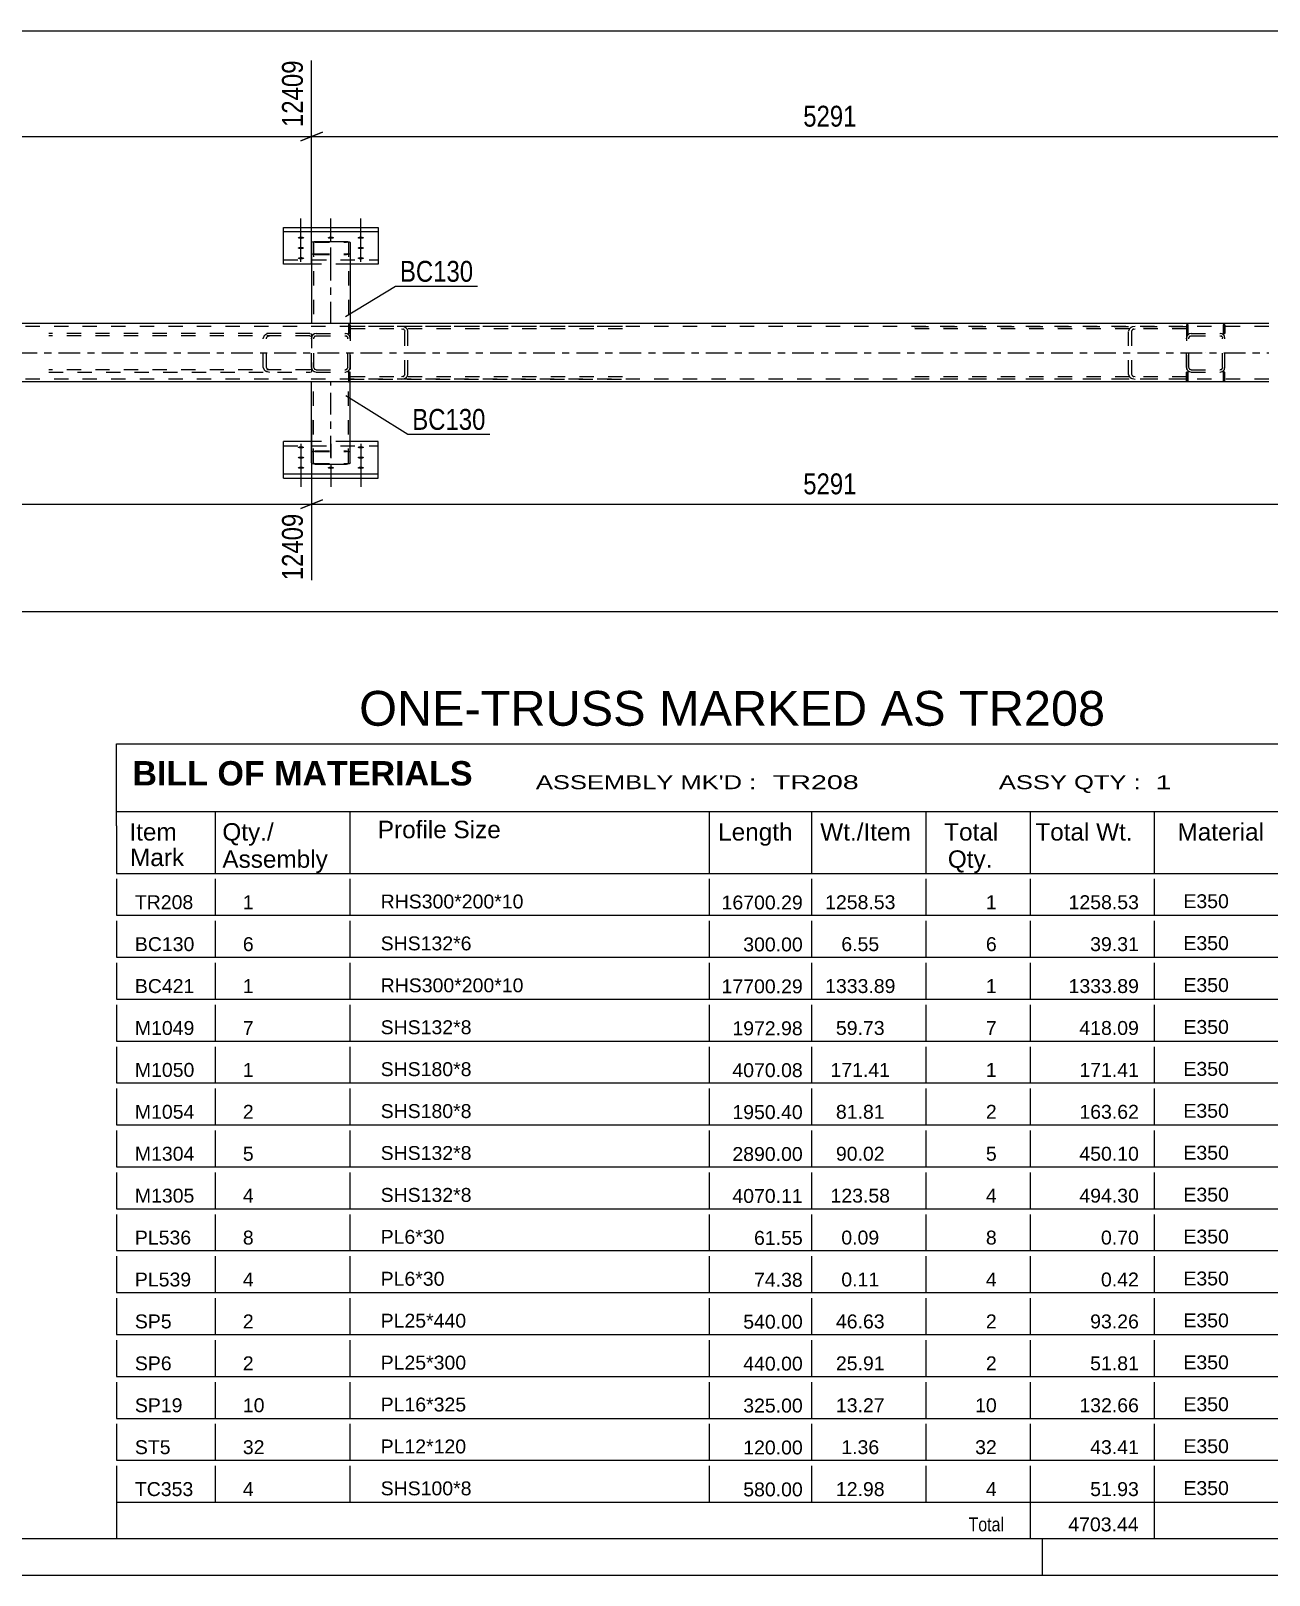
# Model space of a CAD drawing. Header units: millimetres. Extents: x -76 to 765, y -395 to 199.
# Drawn here: x 416.2 to 586, y -395 to -183.2 of the extents above; entities that cross this region are included whole.
import ezdxf

# ---------------------------------------------------------------- set-up
doc = ezdxf.new("R2010")
doc.units = ezdxf.units.MM
doc.linetypes.add('DXK_LINE_DOT2', pattern=[3.9198, 1.9599, -1.9599])
doc.linetypes.add('DXK_LINE_DOT3', pattern=[5.9187, 2.979, -0.9799, 0.9799, -0.9799])
doc.styles.add('Arial', font='ARIAL.TTF', dxfattribs={"height": 0.2})
doc.styles.add('Arial Bold', font='ARIALBD.TTF', dxfattribs={"height": 0.2})
doc.styles.add('Arial Narrow', font='ARIALN.TTF', dxfattribs={"height": 0.2})

# ---------------------------------------------------------------- blocks, each defined once
blk = doc.blocks.new('Unknown-761551795-23899')
at = {"color": 7, "linetype": 'Continuous'}
for p, q in [((427.95, -281), (599.95, -281)), ((427.95, -292.25), (427.95, -281)), ((599.95, -281), (599.95, -292.25)), ((427.95, -290.25), (599.95, -290.25)), ((427.95, -292.25), (427.95, -297.25)), ((441.45, -290.25), (441.45, -298.75)), ((459.95, -290.25), (459.95, -298.75)), ((509.23, -290.25), (509.23, -298.75)), ((523.23, -290.25), (523.23, -298.75)), ((538.95, -290.25), (538.95, -298.75)), ((553.23, -290.25), (553.23, -298.75)), ((570.23, -290.25), (570.23, -298.75)), ((599.95, -292.25), (599.95, -298.75)), ((427.95, -297.25), (427.95, -298.75)), ((427.95, -298.75), (599.95, -298.75)), ((427.95, -299.52), (427.95, -304.5)), ((441.45, -299.52), (441.45, -304.5)), ((459.95, -299.52), (459.95, -304.5)), ((509.23, -299.52), (509.23, -304.5)), ((523.23, -299.52), (523.23, -304.5)), ((538.95, -299.52), (538.95, -304.5)), ((553.23, -299.52), (553.23, -304.5)), ((570.23, -299.52), (570.23, -304.5)), ((599.95, -299.52), (599.95, -304.5)), ((427.95, -304.5), (599.95, -304.5)), ((427.95, -305.27), (427.95, -310.25)), ((441.45, -305.27), (441.45, -310.25)), ((459.95, -305.27), (459.95, -310.25)), ((509.23, -305.27), (509.23, -310.25)), ((523.23, -305.27), (523.23, -310.25)), ((538.95, -305.27), (538.95, -310.25)), ((553.23, -305.27), (553.23, -310.25)), ((570.23, -305.27), (570.23, -310.25)), ((599.95, -305.27), (599.95, -310.25)), ((427.95, -310.25), (599.95, -310.25)), ((427.95, -311.02), (427.95, -316)), ((441.45, -311.02), (441.45, -316)), ((459.95, -311.02), (459.95, -316)), ((509.23, -311.02), (509.23, -316)), ((523.23, -311.02), (523.23, -316)), ((538.95, -311.02), (538.95, -316)), ((553.23, -311.02), (553.23, -316)), ((570.23, -311.02), (570.23, -316)), ((599.95, -311.02), (599.95, -316)), ((427.95, -316), (599.95, -316)), ((427.95, -316.77), (427.95, -321.75)), ((441.45, -316.77), (441.45, -321.75)), ((459.95, -316.77), (459.95, -321.75)), ((509.23, -316.77), (509.23, -321.75)), ((523.23, -316.77), (523.23, -321.75)), ((538.95, -316.77), (538.95, -321.75)), ((553.23, -316.77), (553.23, -321.75)), ((570.23, -316.77), (570.23, -321.75)), ((599.95, -316.77), (599.95, -321.75)), ((427.95, -321.75), (599.95, -321.75)), ((427.95, -322.52), (427.95, -327.5)), ((441.45, -322.52), (441.45, -327.5)), ((459.95, -322.52), (459.95, -327.5)), ((509.23, -322.52), (509.23, -327.5)), ((523.23, -322.52), (523.23, -327.5)), ((538.95, -322.52), (538.95, -327.5)), ((553.23, -322.52), (553.23, -327.5)), ((570.23, -322.52), (570.23, -327.5)), ((599.95, -322.52), (599.95, -327.5)), ((427.95, -327.5), (599.95, -327.5)), ((427.95, -328.27), (427.95, -333.25)), ((441.45, -328.27), (441.45, -333.25)), ((459.95, -328.27), (459.95, -333.25)), ((509.23, -328.27), (509.23, -333.25)), ((523.23, -328.27), (523.23, -333.25)), ((538.95, -328.27), (538.95, -333.25)), ((553.23, -328.27), (553.23, -333.25)), ((570.23, -328.27), (570.23, -333.25)), ((599.95, -328.27), (599.95, -333.25)), ((427.95, -333.25), (599.95, -333.25)), ((427.95, -334.02), (427.95, -339)), ((441.45, -334.02), (441.45, -339)), ((459.95, -334.02), (459.95, -339)), ((509.23, -334.02), (509.23, -339)), ((523.23, -334.02), (523.23, -339)), ((538.95, -334.02), (538.95, -339)), ((553.23, -334.02), (553.23, -339)), ((570.23, -334.02), (570.23, -339)), ((599.95, -334.02), (599.95, -339)), ((427.95, -339), (599.95, -339)), ((427.95, -339.77), (427.95, -344.75)), ((441.45, -339.77), (441.45, -344.75)), ((459.95, -339.77), (459.95, -344.75)), ((509.23, -339.77), (509.23, -344.75)), ((523.23, -339.77), (523.23, -344.75)), ((538.95, -339.77), (538.95, -344.75)), ((553.23, -339.77), (553.23, -344.75)), ((570.23, -339.77), (570.23, -344.75)), ((599.95, -339.77), (599.95, -344.75)), ((427.95, -344.75), (599.95, -344.75)), ((427.95, -345.52), (427.95, -350.5)), ((441.45, -345.52), (441.45, -350.5)), ((459.95, -345.52), (459.95, -350.5)), ((509.23, -345.52), (509.23, -350.5)), ((523.23, -345.52), (523.23, -350.5)), ((538.95, -345.52), (538.95, -350.5)), ((553.23, -345.52), (553.23, -350.5)), ((570.23, -345.52), (570.23, -350.5)), ((599.95, -345.52), (599.95, -350.5)), ((427.95, -350.5), (599.95, -350.5)), ((427.95, -351.27), (427.95, -356.25)), ((441.45, -351.27), (441.45, -356.25)), ((459.95, -351.27), (459.95, -356.25)), ((509.23, -351.27), (509.23, -356.25)), ((523.23, -351.27), (523.23, -356.25)), ((538.95, -351.27), (538.95, -356.25)), ((553.23, -351.27), (553.23, -356.25)), ((570.23, -351.27), (570.23, -356.25)), ((599.95, -351.27), (599.95, -356.25)), ((427.95, -356.25), (599.95, -356.25)), ((427.95, -357.02), (427.95, -362)), ((441.45, -357.02), (441.45, -362)), ((459.95, -357.02), (459.95, -362)), ((509.23, -357.02), (509.23, -362)), ((523.23, -357.02), (523.23, -362)), ((538.95, -357.02), (538.95, -362)), ((553.23, -357.02), (553.23, -362)), ((570.23, -357.02), (570.23, -362)), ((599.95, -357.02), (599.95, -362)), ((427.95, -362), (599.95, -362)), ((427.95, -362.77), (427.95, -367.75)), ((441.45, -362.77), (441.45, -367.75)), ((459.95, -362.77), (459.95, -367.75)), ((509.23, -362.77), (509.23, -367.75)), ((523.23, -362.77), (523.23, -367.75)), ((538.95, -362.77), (538.95, -367.75)), ((553.23, -362.77), (553.23, -367.75)), ((570.23, -362.77), (570.23, -367.75)), ((599.95, -362.77), (599.95, -367.75)), ((427.95, -367.75), (599.95, -367.75)), ((427.95, -368.52), (427.95, -373.5)), ((441.45, -368.52), (441.45, -373.5)), ((459.95, -368.52), (459.95, -373.5)), ((509.23, -368.52), (509.23, -373.5)), ((523.23, -368.52), (523.23, -373.5)), ((538.95, -368.52), (538.95, -373.5)), ((553.23, -368.52), (553.23, -373.5)), ((570.23, -368.52), (570.23, -373.5)), ((599.95, -368.52), (599.95, -373.5)), ((427.95, -373.5), (599.95, -373.5)), ((427.95, -374.27), (427.95, -379.25)), ((441.45, -374.27), (441.45, -379.25)), ((459.95, -374.27), (459.95, -379.25)), ((509.23, -374.27), (509.23, -379.25)), ((523.23, -374.27), (523.23, -379.25)), ((538.95, -374.27), (538.95, -379.25)), ((553.23, -374.27), (553.23, -379.25)), ((570.23, -374.27), (570.23, -379.25)), ((599.95, -374.27), (599.95, -379.25)), ((427.95, -379.25), (599.95, -379.25)), ((427.95, -380.02), (427.95, -385)), ((441.45, -380.02), (441.45, -385)), ((459.95, -380.02), (459.95, -385)), ((509.23, -380.02), (509.23, -385)), ((523.23, -380.02), (523.23, -385)), ((538.95, -380.02), (538.95, -385)), ((553.23, -380.02), (553.23, -385)), ((570.23, -380.02), (570.23, -385)), ((599.95, -380.02), (599.95, -385)), ((427.95, -385), (599.95, -385)), ((427.95, -385), (599.95, -385)), ((427.95, -385), (427.95, -390)), ((553.23, -385), (553.23, -390)), ((570.23, -385), (570.23, -390)), ((599.95, -385), (599.95, -390)), ((427.95, -390), (599.95, -390))]:
    blk.add_line(p, q, dxfattribs=at)
at = {"color": 7}
for s, height, style, p in [('BILL OF MATERIALS', 3.3405, 'Arial Bold', (430.11, -286.69)), ('Profile Size', 2.3877, 'Arial', (463.77, -293.92)), ('Mark', 2.388, 'Arial', (429.79, -297.75))]:
    blk.add_text(s, height=height, dxfattribs=dict(at, style=style)).set_placement(p)
at = {"color": 7, "linetype": 'Continuous', "style": 'Arial Narrow'}
for s, height, width, p in [("ASSEMBLY MK'D :", 1.9089, 1.6, (485.45, -287.2)), ('TR208', 1.909, 1.794707, (517.95, -287.2)), ('ASSY QTY :', 1.909, 1.6, (548.95, -287.2)), ('1', 1.91, 1.794707, (570.45, -287.2))]:
    blk.add_text(s, height=height, dxfattribs=dict(at, width=width)).set_placement(p)
at = {"color": 7, "linetype": 'Continuous'}
for s, height, style, p in [('Item', 2.388, 'Arial', (429.7, -294.25)), ('Qty./', 2.388, 'Arial', (442.45, -294.25)), ('Length', 2.388, 'Arial', (510.45, -294.25)), ('Wt./Item', 2.388, 'Arial', (524.45, -294.25)), ('Total', 2.388, 'Arial', (541.45, -294.25)), ('Total Wt.', 2.388, 'Arial', (553.95, -294.25)), ('Material', 2.388, 'Arial', (573.45, -294.25)), ('Assembly', 2.388, 'Arial', (442.45, -297.98)), ('Qty.', 2.388, 'Arial', (541.95, -297.98)), ('TR208', 1.91, 'Arial', (430.45, -303.66)), ('1', 1.91, 'Arial', (445.26, -303.66)), ('RHS300*200*10', 1.9102, 'Arial', (464.16, -303.56)), ('16700.29', 1.91, 'Arial', (510.92, -303.7)), ('1258.53', 1.91, 'Arial', (525.12, -303.66)), ('1', 1.91, 'Arial', (547.17, -303.66)), ('1258.53', 1.91, 'Arial', (558.51, -303.66)), ('E350', 1.91, 'Arial', (574.26, -303.52)), ('BC130', 1.91, 'Arial', (430.45, -309.41)), ('6', 1.91, 'Arial', (445.26, -309.41)), ('SHS132*6', 1.91, 'Arial', (464.16, -309.31)), ('300.00', 1.91, 'Arial', (513.89, -309.45)), ('6.55', 1.91, 'Arial', (527.34, -309.41)), ('6', 1.91, 'Arial', (547.17, -309.41)), ('39.31', 1.91, 'Arial', (561.47, -309.41)), ('E350', 1.91, 'Arial', (574.26, -309.27)), ('BC421', 1.91, 'Arial', (430.45, -315.16)), ('1', 1.91, 'Arial', (445.26, -315.16)), ('RHS300*200*10', 1.9102, 'Arial', (464.16, -315.06)), ('17700.29', 1.91, 'Arial', (510.92, -315.2)), ('1333.89', 1.91, 'Arial', (525.12, -315.16)), ('1', 1.91, 'Arial', (547.17, -315.16)), ('1333.89', 1.91, 'Arial', (558.51, -315.16)), ('E350', 1.91, 'Arial', (574.26, -315.02)), ('M1049', 1.91, 'Arial', (430.45, -320.91)), ('7', 1.91, 'Arial', (445.26, -320.91)), ('SHS132*8', 1.91, 'Arial', (464.16, -320.81)), ('1972.98', 1.91, 'Arial', (512.4, -320.95)), ('59.73', 1.91, 'Arial', (526.6, -320.91)), ('7', 1.91, 'Arial', (547.17, -320.91)), ('418.09', 1.91, 'Arial', (559.99, -320.91)), ('E350', 1.91, 'Arial', (574.26, -320.77)), ('M1050', 1.91, 'Arial', (430.45, -326.66)), ('1', 1.91, 'Arial', (445.26, -326.66)), ('SHS180*8', 1.91, 'Arial', (464.16, -326.56)), ('4070.08', 1.91, 'Arial', (512.4, -326.7)), ('171.41', 1.91, 'Arial', (525.86, -326.66)), ('1', 1.91, 'Arial', (547.17, -326.66)), ('171.41', 1.91, 'Arial', (559.99, -326.66)), ('E350', 1.91, 'Arial', (574.26, -326.52)), ('SHS180*8', 1.91, 'Arial', (464.16, -332.31)), ('E350', 1.91, 'Arial', (574.26, -332.27)), ('M1054', 1.91, 'Arial', (430.45, -332.41)), ('2', 1.91, 'Arial', (445.26, -332.41)), ('1950.40', 1.91, 'Arial', (512.4, -332.45)), ('81.81', 1.91, 'Arial', (526.6, -332.41)), ('2', 1.91, 'Arial', (547.17, -332.41)), ('163.62', 1.91, 'Arial', (559.99, -332.41)), ('M1304', 1.91, 'Arial', (430.45, -338.16)), ('5', 1.91, 'Arial', (445.26, -338.16)), ('SHS132*8', 1.91, 'Arial', (464.16, -338.06)), ('2890.00', 1.91, 'Arial', (512.4, -338.2)), ('90.02', 1.91, 'Arial', (526.6, -338.16)), ('5', 1.91, 'Arial', (547.17, -338.16)), ('450.10', 1.91, 'Arial', (559.99, -338.16)), ('E350', 1.91, 'Arial', (574.26, -338.02)), ('M1305', 1.91, 'Arial', (430.45, -343.91)), ('4', 1.91, 'Arial', (445.26, -343.91)), ('SHS132*8', 1.91, 'Arial', (464.16, -343.81)), ('4070.11', 1.91, 'Arial', (512.4, -343.95)), ('123.58', 1.91, 'Arial', (525.86, -343.91)), ('4', 1.91, 'Arial', (547.17, -343.91)), ('494.30', 1.91, 'Arial', (559.99, -343.91)), ('E350', 1.91, 'Arial', (574.26, -343.77)), ('PL536', 1.91, 'Arial', (430.45, -349.66)), ('8', 1.91, 'Arial', (445.26, -349.66)), ('PL6*30', 1.91, 'Arial', (464.16, -349.56)), ('61.55', 1.91, 'Arial', (515.37, -349.7)), ('0.09', 1.91, 'Arial', (527.34, -349.66)), ('8', 1.91, 'Arial', (547.17, -349.66)), ('0.70', 1.91, 'Arial', (562.95, -349.66)), ('E350', 1.91, 'Arial', (574.26, -349.52)), ('PL539', 1.91, 'Arial', (430.45, -355.41)), ('4', 1.91, 'Arial', (445.26, -355.41)), ('PL6*30', 1.91, 'Arial', (464.16, -355.31)), ('74.38', 1.91, 'Arial', (515.37, -355.45)), ('0.11', 1.91, 'Arial', (527.34, -355.41)), ('4', 1.91, 'Arial', (547.17, -355.41)), ('0.42', 1.91, 'Arial', (562.95, -355.41)), ('E350', 1.91, 'Arial', (574.26, -355.27)), ('SP5', 1.91, 'Arial', (430.45, -361.16)), ('2', 1.91, 'Arial', (445.26, -361.16)), ('PL25*440', 1.91, 'Arial', (464.16, -361.06)), ('540.00', 1.91, 'Arial', (513.89, -361.2)), ('46.63', 1.91, 'Arial', (526.6, -361.16)), ('2', 1.91, 'Arial', (547.17, -361.16)), ('93.26', 1.91, 'Arial', (561.47, -361.16)), ('E350', 1.91, 'Arial', (574.26, -361.02)), ('SP6', 1.91, 'Arial', (430.45, -366.91)), ('2', 1.91, 'Arial', (445.26, -366.91)), ('PL25*300', 1.91, 'Arial', (464.16, -366.81)), ('440.00', 1.91, 'Arial', (513.89, -366.95)), ('25.91', 1.91, 'Arial', (526.6, -366.91)), ('2', 1.91, 'Arial', (547.17, -366.91)), ('51.81', 1.91, 'Arial', (561.47, -366.91)), ('E350', 1.91, 'Arial', (574.26, -366.77)), ('PL16*325', 1.91, 'Arial', (464.16, -372.56)), ('E350', 1.91, 'Arial', (574.26, -372.52)), ('SP19', 1.91, 'Arial', (430.45, -372.66)), ('10', 1.91, 'Arial', (445.26, -372.66)), ('325.00', 1.91, 'Arial', (513.89, -372.7)), ('13.27', 1.91, 'Arial', (526.6, -372.66)), ('10', 1.91, 'Arial', (545.69, -372.66)), ('132.66', 1.91, 'Arial', (559.99, -372.66)), ('ST5', 1.91, 'Arial', (430.45, -378.41)), ('32', 1.91, 'Arial', (445.26, -378.41)), ('PL12*120', 1.91, 'Arial', (464.16, -378.31)), ('120.00', 1.91, 'Arial', (513.89, -378.45)), ('1.36', 1.91, 'Arial', (527.34, -378.41)), ('32', 1.91, 'Arial', (545.69, -378.41)), ('43.41', 1.91, 'Arial', (561.47, -378.41)), ('E350', 1.91, 'Arial', (574.26, -378.27)), ('TC353', 1.91, 'Arial', (430.45, -384.16)), ('4', 1.91, 'Arial', (445.26, -384.16)), ('SHS100*8', 1.91, 'Arial', (464.16, -384.06)), ('580.00', 1.91, 'Arial', (513.89, -384.2)), ('12.98', 1.91, 'Arial', (526.6, -384.16)), ('4', 1.91, 'Arial', (547.17, -384.16)), ('51.93', 1.91, 'Arial', (561.47, -384.16)), ('E350', 1.91, 'Arial', (574.26, -384.02)), ('Total', 1.909, 'Arial Narrow', (544.79, -389)), ('4703.44', 1.91, 'Arial', (558.47, -389))]:
    blk.add_text(s, height=height, dxfattribs=dict(at, style=style)).set_placement(p)
blk = doc.blocks.new('Unknown-761551795-1132')
at = {"color": 5, "linetype": 'Continuous'}
for p, q in [((-71.05, -390), (759.95, -390)), ((554.95, -395), (554.95, -390)), ((-76.05, -395), (764.95, -395))]:
    blk.add_line(p, q, dxfattribs=at)
blk = doc.blocks.new('Unknown-761551795-23900')
at = {"color": 2, "linetype": 'Continuous'}
blk.add_line((453.95, -281), (571.45, -281), dxfattribs=at)
at = {"color": 7, "style": 'Arial'}
blk.add_text('ONE-TRUSS MARKED AS TR208', height=4.7754, dxfattribs=at).set_placement((461.21, -278.5))
blk = doc.blocks.new('Part-761551795-2462 - 2381')
at = {"color": 2, "linetype": 'Continuous'}
for p, q in [((454.69, -212.23), (454.73, -212.17)), ((454.69, -212.23), (454.69, -223.34)), ((454.73, -212.17), (454.83, -212.11)), ((454.83, -212.11), (454.99, -212.08)), ((454.99, -212.08), (455.17, -212.06)), ((455.17, -212.06), (459.49, -212.06)), ((459.49, -212.06), (459.68, -212.08)), ((459.68, -212.08), (459.83, -212.11)), ((459.83, -212.11), (459.94, -212.17)), ((459.94, -212.17), (459.97, -212.23)), ((459.97, -212.23), (459.97, -223.34)), ((459.83, -223.34), (454.82, -223.34)), ((459.84, -223.34), (459.83, -223.34))]:
    blk.add_line(p, q, dxfattribs=at)
at = {"color": 7, "linetype": 'DXK_LINE_DOT2'}
for p, q in [((454.73, -213.77), (454.69, -213.71)), ((454.83, -213.82), (454.73, -213.77)), ((454.99, -213.86), (454.83, -213.82)), ((454.95, -212.2), (454.93, -212.23)), ((454.93, -212.23), (454.93, -223.34)), ((454.93, -213.71), (454.95, -213.74)), ((455, -212.17), (454.95, -212.2)), ((454.95, -213.74), (455, -213.76)), ((455.17, -213.87), (454.99, -213.86)), ((455.08, -212.15), (455, -212.17)), ((455, -213.76), (455.08, -213.78)), ((455.17, -212.15), (455.08, -212.15)), ((455.08, -213.78), (455.17, -213.79)), ((455.17, -212.15), (459.49, -212.15)), ((455.17, -213.79), (459.49, -213.79)), ((455.17, -213.87), (459.49, -213.87)), ((459.58, -212.15), (459.49, -212.15)), ((459.49, -213.79), (459.58, -213.78)), ((459.68, -213.86), (459.49, -213.87)), ((459.66, -212.17), (459.58, -212.15)), ((459.58, -213.78), (459.66, -213.76)), ((459.71, -212.2), (459.66, -212.17)), ((459.66, -213.76), (459.68, -213.76)), ((459.68, -213.76), (459.71, -213.74)), ((459.83, -213.82), (459.68, -213.86)), ((459.73, -212.23), (459.71, -212.2)), ((459.71, -213.74), (459.73, -213.71)), ((459.73, -212.23), (459.73, -223.34)), ((459.94, -213.77), (459.83, -213.82)), ((459.97, -213.71), (459.94, -213.77)), ((454.82, -223.34), (454.69, -223.34)), ((459.71, -223.34), (459.73, -223.34)), ((459.97, -223.34), (459.84, -223.34))]:
    blk.add_line(p, q, dxfattribs=at)
at = {"color": 7, "linetype": 'DXK_LINE_DOT3'}
blk.add_line((457.33, -223.34), (457.33, -212.97), dxfattribs=at)
blk = doc.blocks.new('Bolt-761551795-2401 - 2381')
at = {"linetype": 'Continuous'}
for points in [[(453.23, -240.46), (453.14, -240.46), (453.05, -240.45), (452.97, -240.43), (452.91, -240.41), (452.85, -240.39), (452.81, -240.36), (452.79, -240.33), (452.79, -240.3), (452.81, -240.27), (452.85, -240.24), (452.91, -240.21), (452.97, -240.19), (453.05, -240.17), (453.14, -240.16), (453.23, -240.16), (453.32, -240.16), (453.41, -240.17), (453.49, -240.19), (453.56, -240.21), (453.61, -240.24), (453.65, -240.27), (453.67, -240.3), (453.67, -240.33), (453.65, -240.36), (453.61, -240.39), (453.56, -240.41), (453.49, -240.43), (453.41, -240.45), (453.32, -240.46)], [(461.43, -240.46), (461.34, -240.46), (461.25, -240.45), (461.17, -240.43), (461.11, -240.41), (461.05, -240.39), (461.01, -240.36), (460.99, -240.33), (460.99, -240.3), (461.01, -240.27), (461.05, -240.24), (461.11, -240.21), (461.17, -240.19), (461.25, -240.17), (461.34, -240.16), (461.43, -240.16), (461.52, -240.16), (461.61, -240.17), (461.69, -240.19), (461.76, -240.21), (461.81, -240.24), (461.85, -240.27), (461.87, -240.3), (461.87, -240.33), (461.85, -240.36), (461.81, -240.39), (461.76, -240.41), (461.69, -240.43), (461.61, -240.45), (461.52, -240.46)], [(453.23, -241.86), (453.14, -241.86), (453.05, -241.85), (452.97, -241.84), (452.91, -241.81), (452.85, -241.79), (452.81, -241.76), (452.79, -241.73), (452.79, -241.7), (452.81, -241.67), (452.85, -241.64), (452.91, -241.61), (452.97, -241.59), (453.05, -241.58), (453.14, -241.57), (453.23, -241.56), (453.32, -241.57), (453.41, -241.58), (453.49, -241.59), (453.56, -241.61), (453.61, -241.64), (453.65, -241.67), (453.67, -241.7), (453.67, -241.73), (453.65, -241.76), (453.61, -241.79), (453.56, -241.81), (453.49, -241.84), (453.41, -241.85), (453.32, -241.86)], [(453.23, -243.27), (453.14, -243.26), (453.05, -243.25), (452.97, -243.24), (452.91, -243.22), (452.85, -243.19), (452.81, -243.16), (452.79, -243.13), (452.79, -243.1), (452.81, -243.07), (452.85, -243.04), (452.91, -243.02), (452.97, -242.99), (453.05, -242.98), (453.14, -242.97), (453.23, -242.97), (453.32, -242.97), (453.41, -242.98), (453.49, -242.99), (453.56, -243.02), (453.61, -243.04), (453.65, -243.07), (453.67, -243.1), (453.67, -243.13), (453.65, -243.16), (453.61, -243.19), (453.56, -243.22), (453.49, -243.24), (453.41, -243.25), (453.32, -243.26)], [(457.33, -243.27), (457.24, -243.26), (457.15, -243.25), (457.07, -243.24), (457.01, -243.22), (456.95, -243.19), (456.91, -243.16), (456.89, -243.13), (456.89, -243.1), (456.91, -243.07), (456.95, -243.04), (457.01, -243.02), (457.07, -242.99), (457.15, -242.98), (457.24, -242.97), (457.33, -242.97), (457.42, -242.97), (457.51, -242.98), (457.59, -242.99), (457.66, -243.02), (457.71, -243.04), (457.75, -243.07), (457.77, -243.1), (457.77, -243.13), (457.75, -243.16), (457.71, -243.19), (457.66, -243.22), (457.59, -243.24), (457.51, -243.25), (457.42, -243.26)], [(461.43, -241.86), (461.34, -241.86), (461.25, -241.85), (461.17, -241.84), (461.11, -241.81), (461.05, -241.79), (461.01, -241.76), (460.99, -241.73), (460.99, -241.7), (461.01, -241.67), (461.05, -241.64), (461.11, -241.61), (461.17, -241.59), (461.25, -241.58), (461.34, -241.57), (461.43, -241.56), (461.52, -241.57), (461.61, -241.58), (461.69, -241.59), (461.76, -241.61), (461.81, -241.64), (461.85, -241.67), (461.87, -241.7), (461.87, -241.73), (461.85, -241.76), (461.81, -241.79), (461.76, -241.81), (461.69, -241.84), (461.61, -241.85), (461.52, -241.86)], [(461.43, -243.27), (461.34, -243.26), (461.25, -243.25), (461.17, -243.24), (461.11, -243.22), (461.05, -243.19), (461.01, -243.16), (460.99, -243.13), (460.99, -243.1), (461.01, -243.07), (461.05, -243.04), (461.11, -243.02), (461.17, -242.99), (461.25, -242.98), (461.34, -242.97), (461.43, -242.97), (461.52, -242.97), (461.61, -242.98), (461.69, -242.99), (461.76, -243.02), (461.81, -243.04), (461.85, -243.07), (461.87, -243.1), (461.87, -243.13), (461.85, -243.16), (461.81, -243.19), (461.76, -243.22), (461.69, -243.24), (461.61, -243.25), (461.52, -243.26)]]:
    blk.add_hatch(color=1, dxfattribs=at).paths.add_polyline_path(points)
at = {"color": 1, "linetype": 'Continuous'}
for p, q in [((453.23, -239.82), (453.23, -242.94)), ((453.23, -241.23), (453.23, -244.35)), ((461.43, -239.82), (461.43, -242.94)), ((461.43, -241.23), (461.43, -244.35)), ((453.23, -242.63), (453.23, -245.75)), ((457.33, -242.63), (457.33, -245.75)), ((461.43, -242.63), (461.43, -245.75))]:
    blk.add_line(p, q, dxfattribs=at)
at = {"color": 1, "linetype": 'DXK_LINE_DOT2'}
blk.add_line((457.33, -239.82), (457.33, -242.94), dxfattribs=at)
blk = doc.blocks.new('Bolt-761551795-2411 - 2381')
at = {"linetype": 'Continuous'}
for points in [[(453.23, -211.41), (453.32, -211.42), (453.41, -211.43), (453.49, -211.44), (453.56, -211.46), (453.61, -211.49), (453.65, -211.52), (453.67, -211.55), (453.67, -211.58), (453.65, -211.61), (453.61, -211.64), (453.56, -211.67), (453.49, -211.69), (453.41, -211.7), (453.32, -211.71), (453.23, -211.72), (453.14, -211.71), (453.05, -211.7), (452.97, -211.69), (452.91, -211.67), (452.85, -211.64), (452.81, -211.61), (452.79, -211.58), (452.79, -211.55), (452.81, -211.52), (452.85, -211.49), (452.91, -211.46), (452.97, -211.44), (453.05, -211.43), (453.14, -211.42)], [(457.33, -211.41), (457.42, -211.42), (457.51, -211.43), (457.59, -211.44), (457.66, -211.46), (457.71, -211.49), (457.75, -211.52), (457.77, -211.55), (457.77, -211.58), (457.75, -211.61), (457.71, -211.64), (457.66, -211.67), (457.59, -211.69), (457.51, -211.7), (457.42, -211.71), (457.33, -211.72), (457.24, -211.71), (457.15, -211.7), (457.07, -211.69), (457.01, -211.67), (456.95, -211.64), (456.91, -211.61), (456.89, -211.58), (456.89, -211.55), (456.91, -211.52), (456.95, -211.49), (457.01, -211.46), (457.07, -211.44), (457.15, -211.43), (457.24, -211.42)], [(461.43, -211.41), (461.52, -211.42), (461.61, -211.43), (461.69, -211.44), (461.76, -211.46), (461.81, -211.49), (461.85, -211.52), (461.87, -211.55), (461.87, -211.58), (461.85, -211.61), (461.81, -211.64), (461.76, -211.67), (461.69, -211.69), (461.61, -211.7), (461.52, -211.71), (461.43, -211.72), (461.34, -211.71), (461.25, -211.7), (461.17, -211.69), (461.11, -211.67), (461.05, -211.64), (461.01, -211.61), (460.99, -211.58), (460.99, -211.55), (461.01, -211.52), (461.05, -211.49), (461.11, -211.46), (461.17, -211.44), (461.25, -211.43), (461.34, -211.42)], [(453.23, -212.82), (453.32, -212.82), (453.41, -212.83), (453.49, -212.85), (453.56, -212.87), (453.61, -212.89), (453.65, -212.92), (453.67, -212.95), (453.67, -212.98), (453.65, -213.01), (453.61, -213.04), (453.56, -213.07), (453.49, -213.09), (453.41, -213.1), (453.32, -213.11), (453.23, -213.12), (453.14, -213.11), (453.05, -213.1), (452.97, -213.09), (452.91, -213.07), (452.85, -213.04), (452.81, -213.01), (452.79, -212.98), (452.79, -212.95), (452.81, -212.92), (452.85, -212.89), (452.91, -212.87), (452.97, -212.85), (453.05, -212.83), (453.14, -212.82)], [(461.43, -212.82), (461.52, -212.82), (461.61, -212.83), (461.69, -212.85), (461.76, -212.87), (461.81, -212.89), (461.85, -212.92), (461.87, -212.95), (461.87, -212.98), (461.85, -213.01), (461.81, -213.04), (461.76, -213.07), (461.69, -213.09), (461.61, -213.1), (461.52, -213.11), (461.43, -213.12), (461.34, -213.11), (461.25, -213.1), (461.17, -213.09), (461.11, -213.07), (461.05, -213.04), (461.01, -213.01), (460.99, -212.98), (460.99, -212.95), (461.01, -212.92), (461.05, -212.89), (461.11, -212.87), (461.17, -212.85), (461.25, -212.83), (461.34, -212.82)], [(453.23, -214.22), (453.32, -214.22), (453.41, -214.23), (453.49, -214.25), (453.56, -214.27), (453.61, -214.29), (453.65, -214.32), (453.67, -214.35), (453.67, -214.39), (453.65, -214.42), (453.61, -214.44), (453.56, -214.47), (453.49, -214.49), (453.41, -214.51), (453.32, -214.52), (453.23, -214.52), (453.14, -214.52), (453.05, -214.51), (452.97, -214.49), (452.91, -214.47), (452.85, -214.44), (452.81, -214.42), (452.79, -214.39), (452.79, -214.35), (452.81, -214.32), (452.85, -214.29), (452.91, -214.27), (452.97, -214.25), (453.05, -214.23), (453.14, -214.22)], [(461.43, -214.22), (461.52, -214.22), (461.61, -214.23), (461.69, -214.25), (461.76, -214.27), (461.81, -214.29), (461.85, -214.32), (461.87, -214.35), (461.87, -214.39), (461.85, -214.42), (461.81, -214.44), (461.76, -214.47), (461.69, -214.49), (461.61, -214.51), (461.52, -214.52), (461.43, -214.52), (461.34, -214.52), (461.25, -214.51), (461.17, -214.49), (461.11, -214.47), (461.05, -214.44), (461.01, -214.42), (460.99, -214.39), (460.99, -214.35), (461.01, -214.32), (461.05, -214.29), (461.11, -214.27), (461.17, -214.25), (461.25, -214.23), (461.34, -214.22)]]:
    blk.add_hatch(color=1, dxfattribs=at).paths.add_polyline_path(points)
at = {"color": 1, "linetype": 'Continuous'}
for p, q in [((453.23, -212.05), (453.23, -208.93)), ((457.33, -212.05), (457.33, -208.93)), ((461.43, -212.05), (461.43, -208.93)), ((453.23, -213.46), (453.23, -210.34)), ((453.23, -214.86), (453.23, -211.74)), ((461.43, -213.46), (461.43, -210.34)), ((461.43, -214.86), (461.43, -211.74))]:
    blk.add_line(p, q, dxfattribs=at)
at = {"color": 1, "linetype": 'DXK_LINE_DOT2'}
blk.add_line((457.33, -214.86), (457.33, -211.74), dxfattribs=at)
blk = doc.blocks.new('Part-761551795-2421 - 2381')
at = {"color": 7, "linetype": 'DXK_LINE_DOT2'}
for p, q in [((585.96, -223.74), (-41.68, -223.74)), ((585.96, -223.34), (-25.19, -223.34)), ((459.84, -223.34), (454.82, -223.34)), ((585.96, -230.94), (-41.68, -230.94)), ((459.86, -231.34), (454.81, -231.34))]:
    blk.add_line(p, q, dxfattribs=at)
at = {"color": 2, "linetype": 'Continuous'}
for p, q in [((454.82, -223.34), (219.84, -223.34)), ((585.96, -223.34), (459.84, -223.34)), ((454.81, -231.34), (219.86, -231.34)), ((585.96, -231.34), (459.86, -231.34))]:
    blk.add_line(p, q, dxfattribs=at)
at = {"color": 7, "linetype": 'DXK_LINE_DOT3'}
blk.add_line((-41.68, -227.34), (585.96, -227.34), dxfattribs=at)
blk = doc.blocks.new('Part-761551795-2427 - 2381')
at = {"color": 2, "linetype": 'Continuous'}
for p, q in [((450.83, -244.54), (450.83, -239.49)), ((454.69, -239.49), (450.83, -239.49)), ((463.83, -239.49), (459.97, -239.49)), ((463.83, -244.54), (463.83, -239.49)), ((450.83, -243.94), (463.83, -243.94)), ((450.83, -244.54), (463.83, -244.54))]:
    blk.add_line(p, q, dxfattribs=at)
at = {"color": 7, "linetype": 'DXK_LINE_DOT2'}
for p, q in [((450.83, -240.09), (463.83, -240.09)), ((459.97, -239.49), (454.69, -239.49))]:
    blk.add_line(p, q, dxfattribs=at)
blk = doc.blocks.new('Part-761551795-2498 - 2381')
at = {"color": 2, "linetype": 'Continuous'}
for p, q in [((450.83, -215.19), (450.83, -210.14)), ((450.83, -210.14), (463.83, -210.14)), ((463.83, -210.74), (450.83, -210.74)), ((463.83, -210.14), (463.83, -215.19)), ((454.69, -215.19), (450.83, -215.19)), ((463.83, -215.19), (459.97, -215.19))]:
    blk.add_line(p, q, dxfattribs=at)
at = {"color": 7, "linetype": 'DXK_LINE_DOT2'}
for p, q in [((450.83, -214.59), (463.83, -214.59)), ((459.97, -215.19), (454.69, -215.19))]:
    blk.add_line(p, q, dxfattribs=at)
blk = doc.blocks.new('Part-761551795-2502 - 2381')
at = {"color": 7, "linetype": 'DXK_LINE_DOT2'}
for p, q in [((454.43, -224.7), (418.66, -224.7)), ((454.43, -225.02), (418.66, -225.02)), ((448.12, -225.1), (448.06, -225.34)), ((448.06, -229.34), (448.06, -225.34)), ((448.5, -225.34), (448.53, -225.22)), ((448.5, -229.34), (448.5, -225.34)), ((448.93, -224.7), (448.6, -224.75)), ((448.77, -225.05), (448.93, -225.02)), ((454.43, -224.7), (454.68, -224.74)), ((454.43, -225.02), (454.59, -225.05)), ((454.59, -225.05), (454.68, -225.09)), ((454.68, -224.74), (454.68, -229.94)), ((454.43, -229.66), (418.66, -229.66)), ((418.66, -229.98), (454.43, -229.98)), ((448.06, -229.34), (448.12, -229.59)), ((448.53, -229.46), (448.5, -229.34)), ((448.6, -229.93), (448.93, -229.98)), ((448.93, -229.66), (448.77, -229.64)), ((454.59, -229.64), (454.43, -229.66)), ((454.43, -229.98), (454.68, -229.94)), ((454.68, -229.59), (454.59, -229.64))]:
    blk.add_line(p, q, dxfattribs=at)
for centre, radius, start, end in [((448.8, -225.53), 0.802, 104.5547, 147.5896), ((448.87, -225.43), 0.401, 104.5547, 147.5896), ((448.8, -229.16), 0.802, 212.4104, 255.4453), ((448.87, -229.25), 0.401, 212.4104, 255.4453)]:
    blk.add_arc(centre, radius, start, end, dxfattribs=at)
blk = doc.blocks.new('Part-761551795-2438 - 2381')
at = {"color": 2, "linetype": 'Continuous'}
for p, q in [((454.69, -242.45), (454.69, -231.34)), ((459.86, -231.34), (454.81, -231.34)), ((459.97, -242.45), (459.97, -231.34)), ((454.73, -242.52), (454.69, -242.45)), ((454.83, -242.57), (454.73, -242.52)), ((454.99, -242.6), (454.83, -242.57)), ((455.17, -242.62), (454.99, -242.6)), ((455.17, -242.62), (459.49, -242.62)), ((459.68, -242.6), (459.49, -242.62)), ((459.83, -242.57), (459.68, -242.6)), ((459.94, -242.52), (459.83, -242.57)), ((459.97, -242.45), (459.94, -242.52))]:
    blk.add_line(p, q, dxfattribs=at)
at = {"color": 7, "linetype": 'DXK_LINE_DOT2'}
for p, q in [((454.81, -231.34), (454.69, -231.34)), ((454.93, -242.45), (454.93, -231.34)), ((459.97, -231.34), (459.68, -231.34)), ((459.71, -231.34), (459.73, -231.34)), ((459.73, -242.45), (459.73, -231.34)), ((454.69, -240.98), (454.73, -240.91)), ((454.73, -240.91), (454.83, -240.86)), ((454.83, -240.86), (454.99, -240.82)), ((454.95, -240.94), (454.93, -240.98)), ((455, -240.92), (454.95, -240.94)), ((454.99, -240.82), (455.17, -240.81)), ((455.08, -240.9), (455, -240.92)), ((455.17, -240.89), (455.08, -240.9)), ((455.17, -240.81), (459.49, -240.81)), ((455.17, -240.89), (459.49, -240.89)), ((459.49, -240.81), (459.68, -240.82)), ((459.58, -240.9), (459.49, -240.89)), ((459.66, -240.92), (459.58, -240.9)), ((459.66, -240.92), (459.68, -240.92)), ((459.68, -240.82), (459.83, -240.86)), ((459.68, -240.92), (459.71, -240.94)), ((459.73, -240.98), (459.71, -240.94)), ((459.83, -240.86), (459.94, -240.91)), ((459.94, -240.91), (459.97, -240.98)), ((454.93, -242.45), (454.95, -242.48)), ((454.95, -242.48), (455, -242.51)), ((455, -242.51), (455.08, -242.53)), ((455.08, -242.53), (455.17, -242.53)), ((455.17, -242.53), (459.49, -242.53)), ((459.49, -242.53), (459.58, -242.53)), ((459.58, -242.53), (459.66, -242.51)), ((459.66, -242.51), (459.71, -242.48)), ((459.71, -242.48), (459.73, -242.45))]:
    blk.add_line(p, q, dxfattribs=at)
at = {"color": 7, "linetype": 'DXK_LINE_DOT3'}
blk.add_line((457.33, -241.71), (457.33, -231.34), dxfattribs=at)
blk = doc.blocks.new('Part-761551795-2503 - 2381')
at = {"color": 7, "linetype": 'DXK_LINE_DOT2'}
for p, q in [((459.97, -223.5), (459.73, -223.5)), ((459.73, -223.5), (459.73, -224.7)), ((459.73, -223.5), (459.73, -224.7)), ((459.97, -223.5), (459.97, -224.7)), ((459.97, -224.7), (459.97, -223.5)), ((459.73, -224.7), (459.97, -224.7))]:
    blk.add_line(p, q, dxfattribs=at)
blk = doc.blocks.new('Part-761551795-2480 - 2381')
at = {"color": 7, "linetype": 'DXK_LINE_DOT2'}
for p, q in [((537.34, -223.74), (574.68, -223.74)), ((574.68, -224.06), (537.34, -224.06)), ((566.81, -224.14), (566.74, -224.38)), ((566.74, -230.3), (566.74, -224.38)), ((567.18, -224.38), (567.21, -224.26)), ((567.18, -230.3), (567.18, -224.38)), ((567.62, -223.74), (567.28, -223.79)), ((567.45, -224.09), (567.62, -224.06)), ((574.68, -223.74), (574.68, -230.94)), ((574.68, -230.62), (537.34, -230.62)), ((566.74, -230.3), (566.81, -230.55)), ((567.21, -230.42), (567.18, -230.3)), ((567.62, -230.62), (567.45, -230.6)), ((574.68, -230.94), (537.34, -230.94)), ((567.28, -230.89), (567.62, -230.94))]:
    blk.add_line(p, q, dxfattribs=at)
for centre, radius, start, end in [((567.48, -224.57), 0.802, 104.5547, 147.5896), ((567.55, -224.47), 0.401, 104.5547, 147.5896), ((567.48, -230.12), 0.802, 212.4104, 255.4453), ((567.55, -230.21), 0.401, 212.4104, 255.4453)]:
    blk.add_arc(centre, radius, start, end, dxfattribs=at)
blk = doc.blocks.new('Part-761551795-2515 - 2381')
at = {"color": 7, "linetype": 'DXK_LINE_DOT2'}
for p, q in [((574.92, -229.98), (574.68, -229.98)), ((574.68, -231.18), (574.68, -229.98)), ((574.68, -229.98), (574.68, -231.18)), ((574.92, -231.18), (574.92, -229.98)), ((574.92, -231.18), (574.92, -229.98)), ((574.68, -231.18), (574.92, -231.18))]:
    blk.add_line(p, q, dxfattribs=at)
blk = doc.blocks.new('Part-761551795-2516 - 2381')
at = {"color": 7, "linetype": 'DXK_LINE_DOT2'}
for p, q in [((579.96, -229.98), (579.72, -229.98)), ((579.72, -229.98), (579.72, -231.18)), ((579.72, -229.98), (579.72, -231.18)), ((579.96, -231.18), (579.96, -229.98)), ((579.96, -231.18), (579.96, -229.98)), ((579.96, -231.18), (579.72, -231.18))]:
    blk.add_line(p, q, dxfattribs=at)
blk = doc.blocks.new('Part-761551795-2517 - 2381')
at = {"color": 7, "linetype": 'DXK_LINE_DOT2'}
for p, q in [((574.92, -223.5), (574.68, -223.5)), ((574.68, -223.5), (574.68, -224.7)), ((574.68, -223.5), (574.68, -224.7)), ((574.92, -224.7), (574.92, -223.5)), ((574.92, -224.7), (574.92, -223.5)), ((574.68, -224.7), (574.92, -224.7))]:
    blk.add_line(p, q, dxfattribs=at)
blk = doc.blocks.new('Part-761551795-2518 - 2381')
at = {"color": 7, "linetype": 'DXK_LINE_DOT2'}
for p, q in [((579.96, -223.5), (579.72, -223.5)), ((579.72, -223.5), (579.72, -224.7)), ((579.72, -223.5), (579.72, -224.7)), ((579.96, -223.5), (579.96, -224.7)), ((579.96, -224.7), (579.96, -223.5)), ((579.72, -224.7), (579.96, -224.7))]:
    blk.add_line(p, q, dxfattribs=at)
blk = doc.blocks.new('Part-761551795-2519 - 2381')
at = {"color": 7, "linetype": 'DXK_LINE_DOT2'}
for p, q in [((459.97, -229.98), (459.73, -229.98)), ((459.73, -229.98), (459.73, -231.18)), ((459.73, -229.98), (459.73, -231.18)), ((459.97, -231.18), (459.97, -229.98)), ((459.97, -231.18), (459.97, -229.98)), ((459.97, -231.18), (459.73, -231.18))]:
    blk.add_line(p, q, dxfattribs=at)
blk = doc.blocks.new('Part-761551795-2520 - 2381')
at = {"color": 7, "linetype": 'DXK_LINE_DOT2'}
for p, q in [((574.73, -225.1), (574.68, -225.34)), ((574.68, -229.34), (574.68, -225.34)), ((575, -225.34), (575.03, -225.22)), ((575, -229.34), (575, -225.34)), ((575.32, -224.7), (575.08, -224.75)), ((575.2, -225.05), (575.32, -225.02)), ((575.32, -224.7), (579.32, -224.7)), ((575.32, -225.02), (579.32, -225.02)), ((579.57, -224.75), (579.32, -224.7)), ((579.32, -225.02), (579.45, -225.05)), ((579.62, -225.22), (579.64, -225.34)), ((579.64, -229.34), (579.64, -225.34)), ((579.96, -225.34), (579.91, -225.1)), ((579.96, -229.34), (579.96, -225.34)), ((574.68, -229.34), (574.73, -229.59)), ((575.03, -229.46), (575, -229.34)), ((575.08, -229.93), (575.32, -229.98)), ((575.32, -229.66), (575.2, -229.64)), ((575.32, -229.66), (579.32, -229.66)), ((575.32, -229.98), (579.32, -229.98)), ((579.45, -229.64), (579.32, -229.66)), ((579.32, -229.98), (579.57, -229.93)), ((579.64, -229.34), (579.62, -229.46)), ((579.91, -229.59), (579.96, -229.34))]:
    blk.add_line(p, q, dxfattribs=at)
at = {"color": 7, "linetype": 'DXK_LINE_DOT3'}
blk.add_line((577.32, -227.34), (577.32, -227.34), dxfattribs=at)
at = {"color": 7, "linetype": 'DXK_LINE_DOT2'}
for centre, radius, start, end in [((575.32, -225.34), 0.64, 112.5, 157.5), ((575.32, -225.34), 0.32, 112.5, 157.5), ((579.32, -225.34), 0.32, 22.5, 67.5), ((579.32, -225.34), 0.64, 22.5, 67.5), ((575.32, -229.34), 0.64, 202.5, 247.5), ((575.32, -229.34), 0.32, 202.5, 247.5), ((579.32, -229.34), 0.32, 292.5, 337.5), ((579.32, -229.34), 0.64, 292.5, 337.5)]:
    blk.add_arc(centre, radius, start, end, dxfattribs=at)
blk = doc.blocks.new('Part-761551795-2522 - 2381')
at = {"color": 7, "linetype": 'DXK_LINE_DOT2'}
for p, q in [((454.73, -225.1), (454.68, -225.34)), ((454.68, -229.34), (454.68, -225.34)), ((455, -225.34), (455.03, -225.22)), ((455, -229.34), (455, -225.34)), ((455.32, -224.7), (455.08, -224.75)), ((455.2, -225.05), (455.32, -225.02)), ((455.32, -224.7), (459.32, -224.7)), ((455.32, -225.02), (459.32, -225.02)), ((459.57, -224.75), (459.32, -224.7)), ((459.32, -225.02), (459.45, -225.05)), ((459.62, -225.22), (459.64, -225.34)), ((459.64, -229.34), (459.64, -225.34)), ((459.96, -225.34), (459.91, -225.1)), ((459.96, -229.34), (459.96, -225.34)), ((454.68, -229.34), (454.73, -229.59)), ((455.03, -229.46), (455, -229.34)), ((455.08, -229.93), (455.32, -229.98)), ((455.32, -229.66), (455.2, -229.64)), ((455.32, -229.66), (459.32, -229.66)), ((455.32, -229.98), (459.32, -229.98)), ((459.45, -229.64), (459.32, -229.66)), ((459.32, -229.98), (459.57, -229.93)), ((459.64, -229.34), (459.62, -229.46)), ((459.91, -229.59), (459.96, -229.34))]:
    blk.add_line(p, q, dxfattribs=at)
for centre, radius, start, end in [((455.32, -225.34), 0.64, 112.5, 157.5), ((455.32, -225.34), 0.32, 112.5, 157.5), ((459.32, -225.34), 0.32, 22.5, 67.5), ((459.32, -225.34), 0.64, 22.5, 67.5), ((455.32, -229.34), 0.64, 202.5, 247.5), ((455.32, -229.34), 0.32, 202.5, 247.5), ((459.32, -229.34), 0.32, 292.5, 337.5), ((459.32, -229.34), 0.64, 292.5, 337.5)]:
    blk.add_arc(centre, radius, start, end, dxfattribs=at)
blk = doc.blocks.new('Part-761551795-2532 - 2381')
at = {"color": 7, "linetype": 'DXK_LINE_DOT2'}
for p, q in [((459.96, -223.74), (459.96, -230.94)), ((497.31, -223.74), (459.96, -223.74)), ((497.31, -224.06), (459.96, -224.06)), ((467.37, -223.79), (467.03, -223.74)), ((467.03, -224.06), (467.2, -224.09)), ((467.43, -224.26), (467.47, -224.38)), ((467.47, -230.3), (467.47, -224.38)), ((467.91, -224.38), (467.84, -224.14)), ((467.91, -230.3), (467.91, -224.38)), ((497.31, -230.62), (459.96, -230.62)), ((467.2, -230.6), (467.03, -230.62)), ((467.47, -230.3), (467.43, -230.42)), ((467.84, -230.55), (467.91, -230.3)), ((459.96, -230.94), (497.31, -230.94)), ((467.03, -230.94), (467.37, -230.89))]:
    blk.add_line(p, q, dxfattribs=at)
for centre, radius, start, end in [((467.1, -224.47), 0.401, 32.4104, 75.4453), ((467.16, -224.57), 0.802, 32.4104, 75.4453), ((467.1, -230.21), 0.401, 284.5547, 327.5896), ((467.16, -230.12), 0.802, 284.5547, 327.5896)]:
    blk.add_arc(centre, radius, start, end, dxfattribs=at)
blk = doc.blocks.new('StraightDimension-761551795-19127 - 2381')
at = {"color": 7, "linetype": 'Continuous'}
for p, q in [((454.69, -215.04), (454.69, -187.23)), ((214.69, -216.78), (214.69, -189.06)), ((216.19, -197.07), (213.19, -198.27)), ((214.69, -197.67), (454.69, -197.67)), ((453.19, -198.27), (456.19, -197.07))]:
    blk.add_line(p, q, dxfattribs=at)
at = {"color": 0, "linetype": 'Continuous'}
blk.add_wipeout([(454.09, -186.63), (449.89, -186.63), (449.89, -196.97), (454.09, -196.97)], dxfattribs=at)
at = {"color": 0}
blk.add_wipeout([(338.95, -196.92), (338.95, -192.72), (330.44, -192.72), (330.44, -196.92)], dxfattribs=at)
at = {"color": 3, "linetype": 'Continuous', "style": 'Arial Narrow'}
blk.add_text('12409', height=2.863, rotation=90.0002, dxfattribs=at).set_placement((453.49, -196.37))
at = {"color": 3, "style": 'Arial Narrow'}
blk.add_text('6000', height=2.863, dxfattribs=at).set_placement((331.04, -196.32))
blk = doc.blocks.new('StraightDimension-761551795-2540 - 2381')
at = {"color": 7, "linetype": 'Continuous'}
blk.add_line((-42.68, -183.19), (597.86, -183.19), dxfattribs=at)
blk = doc.blocks.new('StraightDimension-761551795-2664 - 2381')
at = {"color": 7, "linetype": 'Continuous'}
for p, q in [((596.86, -232.37), (596.86, -258.54)), ((454.69, -236.52), (454.69, -258.54)), ((456.19, -247.5), (453.19, -248.7)), ((595.36, -248.7), (598.36, -247.5)), ((454.69, -248.1), (596.86, -248.1))]:
    blk.add_line(p, q, dxfattribs=at)
at = {"color": 0}
blk.add_wipeout([(530.03, -247.35), (530.03, -243.15), (521.52, -243.15), (521.52, -247.35)], dxfattribs=at)
at = {"color": 0, "linetype": 'Continuous'}
blk.add_wipeout([(596.26, -248.8), (592.06, -248.8), (592.06, -259.14), (596.26, -259.14)], dxfattribs=at)
at = {"color": 3, "style": 'Arial Narrow'}
blk.add_text('5291', height=2.863, dxfattribs=at).set_placement((522.12, -246.75))
at = {"color": 3, "linetype": 'Continuous', "style": 'Arial Narrow'}
blk.add_text('17700', height=2.863, rotation=90.0002, dxfattribs=at).set_placement((595.66, -258.54))
blk = doc.blocks.new('StraightDimension-761551795-2678 - 2381')
at = {"color": 7, "linetype": 'Continuous'}
for p, q in [((214.69, -237.08), (214.69, -256.71)), ((454.69, -236.52), (454.69, -258.54)), ((216.19, -247.5), (213.19, -248.7)), ((453.19, -248.7), (456.19, -247.5)), ((214.69, -248.1), (454.69, -248.1))]:
    blk.add_line(p, q, dxfattribs=at)
at = {"color": 0}
blk.add_wipeout([(338.95, -247.35), (338.95, -243.15), (330.44, -243.15), (330.44, -247.35)], dxfattribs=at)
at = {"color": 0, "linetype": 'Continuous'}
blk.add_wipeout([(454.09, -248.8), (449.89, -248.8), (449.89, -259.14), (454.09, -259.14)], dxfattribs=at)
at = {"color": 3, "style": 'Arial Narrow'}
blk.add_text('6000', height=2.863, dxfattribs=at).set_placement((331.04, -246.75))
at = {"color": 3, "linetype": 'Continuous', "style": 'Arial Narrow'}
blk.add_text('12409', height=2.863, rotation=90.0002, dxfattribs=at).set_placement((453.49, -258.54))
blk = doc.blocks.new('StraightDimension-761551795-19126 - 2381')
at = {"color": 7, "linetype": 'Continuous'}
for p, q in [((454.69, -215.04), (454.69, -187.23)), ((596.86, -217.54), (596.86, -187.23)), ((456.19, -197.07), (453.19, -198.27)), ((454.69, -197.67), (596.86, -197.67)), ((595.36, -198.27), (598.36, -197.07))]:
    blk.add_line(p, q, dxfattribs=at)
at = {"color": 0, "linetype": 'Continuous'}
blk.add_wipeout([(596.26, -186.63), (592.06, -186.63), (592.06, -196.97), (596.26, -196.97)], dxfattribs=at)
at = {"color": 0}
blk.add_wipeout([(530.03, -196.92), (530.03, -192.72), (521.52, -192.72), (521.52, -196.92)], dxfattribs=at)
at = {"color": 3, "linetype": 'Continuous', "style": 'Arial Narrow'}
blk.add_text('17700', height=2.863, rotation=90.0002, dxfattribs=at).set_placement((595.66, -196.37))
at = {"color": 3, "style": 'Arial Narrow'}
blk.add_text('5291', height=2.863, dxfattribs=at).set_placement((522.12, -196.32))
blk = doc.blocks.new('StraightDimension-761551795-19341 - 2381')
at = {"color": 7, "linetype": 'Continuous'}
blk.add_line((-41.68, -262.85), (596.86, -262.85), dxfattribs=at)
blk = doc.blocks.new('Mark-761551795-2458 - 2381')
at = {"color": 0}
blk.add_wipeout([(476.86, -217.6), (476.86, -214.6), (466.81, -214.6), (466.81, -217.6)], dxfattribs=at)
blk.add_wipeout([(476.86, -217.6), (476.86, -214.6), (466.81, -214.6), (466.81, -217.6)], dxfattribs=at)
at = {"color": 30, "linetype": 'Continuous'}
for p, q in [((459.32, -222.38), (466.21, -218.2)), ((466.21, -218.2), (477.46, -218.2))]:
    blk.add_line(p, q, dxfattribs=at)
at = {"color": 3, "style": 'Arial Narrow'}
blk.add_text('BC130', height=2.863, dxfattribs=at).set_placement((466.81, -217.6))
blk = doc.blocks.new('Mark-761551795-2434 - 2381')
at = {"color": 0}
blk.add_wipeout([(478.55, -237.91), (478.55, -234.91), (468.5, -234.91), (468.5, -237.91)], dxfattribs=at)
blk.add_wipeout([(478.55, -237.91), (478.55, -234.91), (468.5, -234.91), (468.5, -237.91)], dxfattribs=at)
at = {"color": 30, "linetype": 'Continuous'}
for p, q in [((459.37, -233.18), (467.9, -238.51)), ((467.9, -238.51), (479.15, -238.51))]:
    blk.add_line(p, q, dxfattribs=at)
at = {"color": 3, "style": 'Arial Narrow'}
blk.add_text('BC130', height=2.863, dxfattribs=at).set_placement((468.5, -237.91))

msp = doc.modelspace()

# ---------------------------------------------------------------- block references
for name in ['Unknown-761551795-1132', 'Bolt-761551795-2411 - 2381', 'Part-761551795-2498 - 2381', 'Part-761551795-2462 - 2381', 'Part-761551795-2421 - 2381', 'Part-761551795-2503 - 2381', 'Part-761551795-2532 - 2381', 'Part-761551795-2480 - 2381', 'Part-761551795-2517 - 2381', 'Part-761551795-2518 - 2381', 'Part-761551795-2502 - 2381', 'Part-761551795-2522 - 2381', 'Part-761551795-2520 - 2381', 'Part-761551795-2519 - 2381', 'Part-761551795-2515 - 2381', 'Part-761551795-2516 - 2381', 'Part-761551795-2438 - 2381', 'Part-761551795-2427 - 2381', 'Bolt-761551795-2401 - 2381', 'Unknown-761551795-23900', 'Unknown-761551795-23899']:
    msp.add_blockref(name, (0, 0))

# ---------------------------------------------------------------- next in the draw order: block references
for name in ['StraightDimension-761551795-19127 - 2381', 'StraightDimension-761551795-2664 - 2381']:
    msp.add_blockref(name, (0, 0))

# ---------------------------------------------------------------- next in the draw order: block references
for name in ['StraightDimension-761551795-2540 - 2381', 'StraightDimension-761551795-2678 - 2381']:
    msp.add_blockref(name, (0, 0))

# ---------------------------------------------------------------- next in the draw order: block references
for name in ['StraightDimension-761551795-19126 - 2381', 'StraightDimension-761551795-19341 - 2381']:
    msp.add_blockref(name, (0, 0))

# ---------------------------------------------------------------- next in the draw order: block references
for name in ['Mark-761551795-2458 - 2381', 'Mark-761551795-2434 - 2381']:
    msp.add_blockref(name, (0, 0))

doc.saveas('drawing.dxf')
